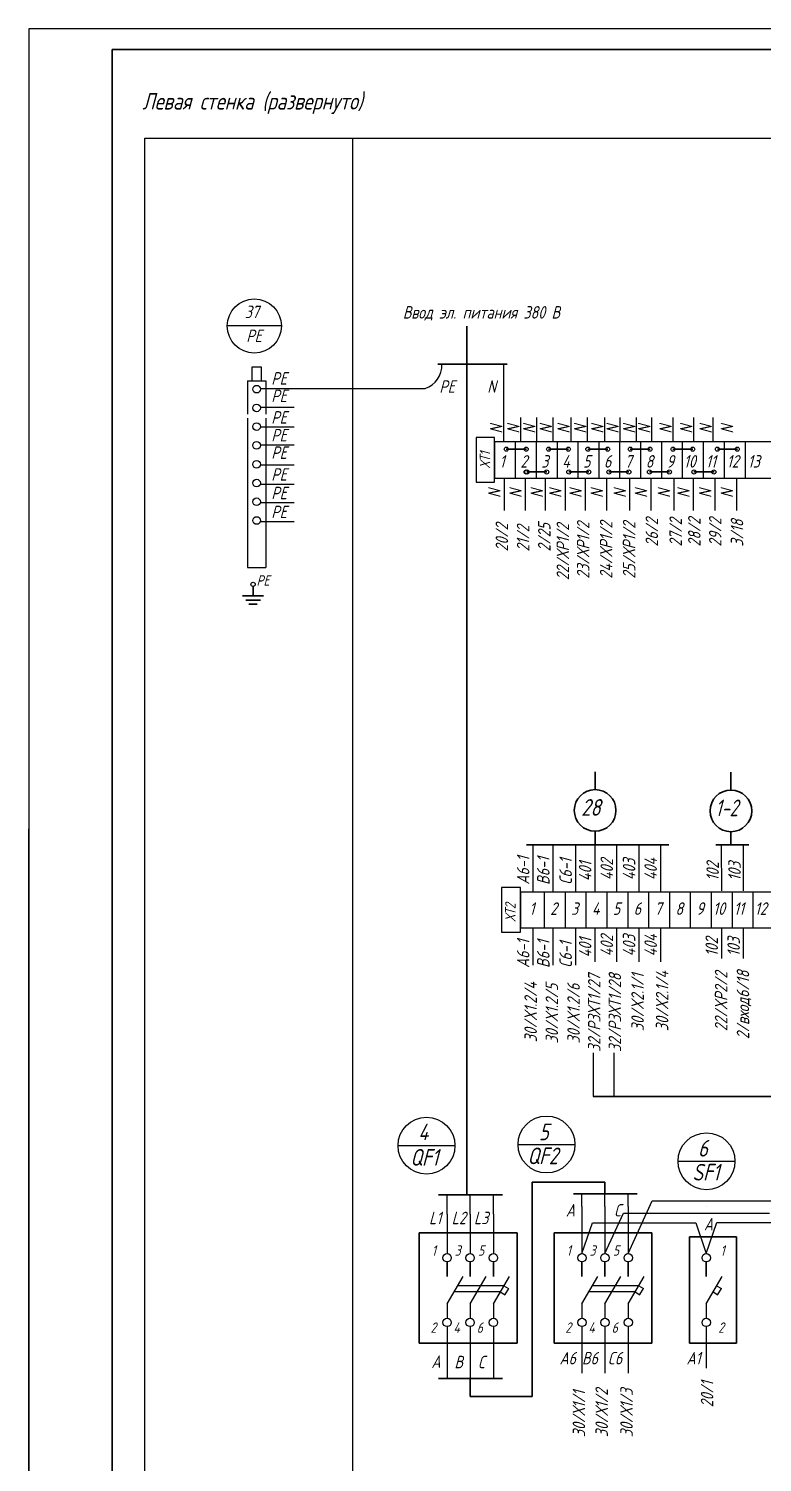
# Model space of a CAD drawing. Header units: millimetres. Extents: x 1012 to 5632, y 4 to 1530.
# Drawn here: x 2371.1 to 2547, y 272.6 to 616.5 of the extents above; entities that cross this region are included whole.
import ezdxf

# ---------------------------------------------------------------- set-up
doc = ezdxf.new("R2010")
doc.units = ezdxf.units.MM
doc.layers.add('АСУТП', color=7, linetype='Continuous')
doc.layers.add('ссылки', color=7, linetype='Continuous')
doc.styles.add('GOST тип А', font='GOST_A.TTF', dxfattribs={"oblique": 15})
doc.styles.add('ROMANC', font='GOST_A.TTF', dxfattribs={"oblique": 15, "height": 3})
doc.styles.get("Standard").update_dxf_attribs({"font": 'GOST_A.TTF', "width": 0.8, "oblique": 15, "height": 3})

msp = doc.modelspace()

# ---------------------------------------------------------------- linework, layer by layer
at = {"color": 7}
for p, q in [((3212.0535, 616.4796), (2371.0535, 616.4796)), ((2371.0535, 616.4796), (2371.0535, 4.4803)), ((2426.9139, 535.2952, -124.479), (2424.5615, 535.2952, -124.479)), ((2424.5615, 535.2952, -124.479), (2424.5615, 532.0177, -124.479)), ((2426.9139, 532.0177, -124.479), (2426.9139, 535.2952, -124.479)), ((2484.9229, 535.993, -124.479), (2484.9229, 517.3805, -124.479)), ((2423.5615, 532.0177, -124.479), (2423.5615, 528.0177, -124.479)), ((2423.5615, 532.0177, -124.479), (2427.9139, 532.0177, -124.479)), ((2423.5615, 532.0177, -124.479), (2424.5615, 532.0177, -124.479)), ((2426.6271, 530.207, -124.479), (2466.1837, 530.207, -124.479)), ((2426.9139, 532.0177, -124.479), (2427.9139, 532.0177, -124.479)), ((2427.9139, 532.0177, -124.479), (2427.9139, 528.0177, -124.479)), ((2423.5615, 528.0177, -124.479), (2423.5615, 524.0177, -124.479)), ((2427.9139, 528.0177, -124.479), (2427.9139, 524.0177, -124.479)), ((2423.5615, 523.0335, -124.479), (2423.5615, 519.0335, -124.479)), ((2426.6468, 525.6798, -124.479), (2434.7543, 525.6798, -124.479)), ((2427.9139, 523.0335, -124.479), (2427.9139, 519.0335, -124.479)), ((2489.1137, 517.4583, -124.479), (2489.1137, 523.2159, -124.479)), ((2492.9311, 517.4583, -124.479), (2492.9311, 523.2159, -124.479)), ((2496.9012, 517.4583, -124.479), (2496.9012, 523.2159, -124.479)), ((2501.1767, 517.4583, -124.479), (2501.1767, 523.2159, -124.479)), ((2505.1468, 517.4583, -124.479), (2505.1468, 523.2159, -124.479)), ((2509.2696, 517.4583, -124.479), (2509.2696, 523.2159, -124.479)), ((2512.9344, 517.4583, -124.479), (2512.9344, 523.2159, -124.479)), ((2516.8959, 517.4583, -124.479), (2516.8959, 523.2159, -124.479)), ((2520.5089, 517.4583, -124.479), (2520.5089, 523.2159, -124.479)), ((2525.6274, 517.4583, -124.479), (2525.6274, 523.2159, -124.479)), ((2530.5953, 517.4583, -124.479), (2530.5953, 523.2159, -124.479)), ((2535.2621, 517.4583, -124.479), (2535.2621, 523.2159, -124.479)), ((2423.5615, 519.5256, -124.479), (2423.5615, 487.2487, -124.479)), ((2426.6468, 520.9987, -124.479), (2434.7543, 520.9987, -124.479)), ((2427.9139, 519.5256, -124.479), (2427.9139, 487.2487, -124.479)), ((2426.6468, 516.6666, -124.479), (2434.7543, 516.6666, -124.479)), ((2478.4279, 518.4583, -124.479), (2478.4279, 507.7083, -124.479)), ((2482.7826, 518.4583, -124.479), (2478.4279, 518.4583, -124.479)), ((2478.4279, 517.4583, -124.479), (2478.4279, 508.7083, -124.479)), ((2478.4279, 517.4583, -124.479), (2478.4279, 508.7083, -124.479)), ((2478.4279, 517.4583, -124.479), (2478.4279, 508.7083, -124.479)), ((2482.7826, 507.7083, -124.479), (2482.7826, 518.4583, -124.479)), ((2482.7826, 517.4583, -124.479), (2482.7826, 508.7083, -124.479)), ((2482.7826, 517.4583, -124.479), (2537.8752, 517.4583, -124.479)), ((2487.7893, 517.4583, -124.479), (2487.7893, 508.7083, -124.479)), ((2492.7959, 517.4583, -124.479), (2492.7959, 508.7083, -124.479)), ((2497.8026, 517.4583, -124.479), (2497.8026, 508.7083, -124.479)), ((2502.8092, 517.4583, -124.479), (2502.8092, 508.7083, -124.479)), ((2507.8159, 517.4583, -124.479), (2507.8159, 508.7083, -124.479)), ((2512.8225, 517.4583, -124.479), (2512.8225, 508.7083, -124.479)), ((2517.8291, 517.4583, -124.479), (2517.8291, 508.7083, -124.479)), ((2522.8358, 517.4583, -124.479), (2522.8358, 508.7083, -124.479)), ((2527.8424, 517.4583, -124.479), (2527.8424, 508.7083, -124.479)), ((2532.8491, 517.4583, -124.479), (2532.8491, 508.7083, -124.479)), ((2537.8752, 517.4583, -124.479), (2537.8752, 508.7083, -124.479)), ((2537.8752, 517.4583, -124.479), (2537.8752, 508.7083, -124.479)), ((2537.8752, 517.4583, -124.479), (2537.8752, 508.7083, -124.479)), ((2537.8752, 517.4583, -124.479), (2537.8752, 508.7083, -124.479)), ((2537.8752, 517.4583, -124.479), (2552.9537, 517.4583, -124.479)), ((2542.9014, 517.4583, -124.479), (2542.9014, 508.7083, -124.479)), ((2542.9014, 517.4583, -124.479), (2542.9014, 508.7083, -124.479)), ((2542.9014, 517.4583, -124.479), (2542.9014, 508.7083, -124.479)), ((2542.9014, 517.4583, -124.479), (2542.9014, 508.7083, -124.479)), ((2423.5615, 509.5057, -124.479), (2423.5615, 505.5057, -124.479)), ((2426.6468, 511.8666, -124.479), (2434.7543, 511.8666, -124.479)), ((2427.9139, 509.5057, -124.479), (2427.9139, 505.5057, -124.479)), ((2423.5615, 505.5057, -124.479), (2423.5615, 501.0135, -124.479)), ((2426.6468, 507.2727, -124.479), (2434.7543, 507.2727, -124.479)), ((2427.9139, 505.5057, -124.479), (2427.9139, 501.0135, -124.479)), ((2478.4279, 507.7083, -124.479), (2482.7826, 507.7083, -124.479)), ((2482.7826, 508.7083, -124.479), (2537.8752, 508.7083, -124.479)), ((2485.1673, 500.915, -124.479), (2485.1673, 508.6549, -124.479)), ((2490.2541, 500.915, -124.479), (2490.2541, 508.6549, -124.479)), ((2495.0418, 500.915, -124.479), (2495.0418, 508.6549, -124.479)), ((2499.7919, 500.915, -124.479), (2499.7919, 508.6549, -124.479)), ((2504.6668, 500.915, -124.479), (2504.6668, 508.6549, -124.479)), ((2509.7536, 500.915, -124.479), (2509.7536, 508.6549, -124.479)), ((2515.2643, 500.915, -124.479), (2515.2643, 508.6549, -124.479)), ((2520.3511, 500.915, -124.479), (2520.3511, 508.6549, -124.479)), ((2525.8618, 500.915, -124.479), (2525.8618, 508.6549, -124.479)), ((2530.5247, 500.915, -124.479), (2530.5247, 508.6549, -124.479)), ((2535.7335, 500.915, -124.479), (2535.7335, 508.6549, -124.479)), ((2537.8752, 508.7083, -124.479), (2552.9537, 508.7083, -124.479)), ((2540.9422, 500.915, -124.479), (2540.9422, 508.6549, -124.479)), ((2426.6468, 502.8278, -124.479), (2434.7543, 502.8278, -124.479)), ((2426.6468, 498.2885, -124.479), (2434.7543, 498.2885, -124.479)), ((2423.5615, 487.2487, -124.479), (2427.9139, 487.2487, -124.479)), ((2371.0535, 4.4803), (2371.0535, 424.5449)), ((2506.9374, 420.7806, -124.479), (2506.9374, 423.9815, -124.479)), ((2492.0705, 409.4966, -124.479), (2492.0705, 420.6185, -124.479)), ((2496.9077, 409.4966, -124.479), (2496.9077, 420.8606, -124.479)), ((2502.2726, 409.4966, -124.479), (2502.2726, 420.8606, -124.479)), ((2506.9374, 409.4966, -124.479), (2506.9374, 420.7806, -124.479)), ((2512.1205, 409.4966, -124.479), (2512.1205, 420.7806, -124.479)), ((2517.4764, 409.4966, -124.479), (2517.4764, 420.7806, -124.479)), ((2522.6596, 409.4966, -124.479), (2522.6596, 420.7806, -124.479)), ((2537.3024, 409.6815, -124.479), (2537.2873, 420.7181, -124.479)), ((2537.2873, 420.7181, -124.479), (2542.5412, 420.7181, -124.479)), ((2542.5562, 409.6815, -124.479), (2542.5412, 420.7181, -124.479)), ((2484.4893, 410.4966, -124.479), (2484.4893, 399.7466, -124.479)), ((2489.0051, 410.4966, -124.479), (2484.4893, 410.4966, -124.479)), ((2489.0051, 399.7466, -124.479), (2489.0051, 410.4966, -124.479)), ((2489.0051, 409.4966, -124.479), (2489.0051, 400.7466, -124.479)), ((2489.0052, 409.4966, -124.479), (2489.0052, 400.7466, -124.479)), ((2489.0052, 409.4966, -124.479), (2632.9962, 409.4966, -124.479)), ((2494.7216, 409.4966, -124.479), (2494.7216, 400.7466, -124.479)), ((2499.7282, 409.4966, -124.479), (2499.7282, 400.7466, -124.479)), ((2504.7349, 409.4966, -124.479), (2504.7349, 400.7466, -124.479)), ((2509.7415, 409.4966, -124.479), (2509.7415, 400.7466, -124.479)), ((2514.7482, 409.4966, -124.479), (2514.7482, 400.7466, -124.479)), ((2519.7548, 409.4966, -124.479), (2519.7548, 400.7466, -124.479)), ((2524.7614, 409.4966, -124.479), (2524.7614, 400.7466, -124.479)), ((2529.7681, 409.4966, -124.479), (2529.7681, 400.7466, -124.479)), ((2534.7747, 409.4966, -124.479), (2534.7747, 400.7466, -124.479)), ((2539.7814, 409.4966, -124.479), (2539.7814, 400.7466, -124.479)), ((2544.788, 409.4966, -124.479), (2544.788, 400.7466, -124.479)), ((2484.4893, 399.7466, -124.479), (2489.0051, 399.7466, -124.479)), ((3014.8954, 400.7466, -124.479), (2489.0052, 400.7466, -124.479)), ((2492.0705, 391.8701, -124.479), (2492.0705, 400.6931, -124.479)), ((2496.9077, 391.8701, -124.479), (2496.9077, 400.6931, -124.479)), ((2502.2726, 391.8701, -124.479), (2502.2726, 400.6931, -124.479)), ((2506.9374, 392.6579, -124.479), (2506.9374, 400.6931, -124.479)), ((2512.1205, 392.6579, -124.479), (2512.1205, 400.6931, -124.479)), ((2517.4764, 392.6579, -124.479), (2517.4764, 400.6931, -124.479)), ((2522.6596, 392.6579, -124.479), (2522.6596, 400.6931, -124.479)), ((2537.3024, 393.5075, -124.479), (2537.3024, 400.6931, -124.479)), ((2542.5562, 393.5075, -124.479), (2542.5562, 400.6931, -124.479)), ((2506.5018, 370.8119), (2506.5018, 360.3728)), ((2511.4404, 370.8119), (2511.4404, 360.3728)), ((2503.7807, 333.9829, -124.479), (2503.7807, 336.993, -124.479)), ((2509.292, 333.9829, -124.479), (2509.292, 336.993, -124.479)), ((2514.8881, 333.9829, -124.479), (2514.8881, 336.993, -124.479)), ((2471.4276, 332.1396, -124.479), (2471.4276, 336.8021, -124.479)), ((2471.4276, 336.5719, -124.479), (2471.4276, 336.5719, -124.479)), ((2476.9389, 332.1396, -124.479), (2476.9389, 336.8021, -124.479)), ((2482.5349, 332.1396, -124.479), (2482.5349, 336.8021, -124.479)), ((2503.7807, 336.9262, -124.479), (2503.7807, 336.9262, -124.479)), ((2503.7807, 333.9829, -124.479), (2503.7807, 322.6916, -124.479)), ((2509.292, 333.9829, -124.479), (2509.292, 322.6916, -124.479)), ((2514.8881, 322.6916, -124.479), (2520.6343, 335.3529)), ((2514.8881, 333.9829, -124.479), (2514.8881, 322.6916, -124.479)), ((2520.6343, 335.3529), (2542.1063, 335.3529)), ((2533.5758, 333.9416, -124.479), (2533.5758, 333.9416, -124.479)), ((2542.1063, 335.3529), (2563.438, 335.3529)), ((2471.4276, 332.1396, -124.479), (2471.4276, 322.6916, -124.479)), ((2476.9389, 332.1396, -124.479), (2476.9389, 322.6916, -124.479)), ((2482.5349, 332.1396, -124.479), (2482.5349, 322.6916, -124.479)), ((2509.292, 322.6916, -124.479), (2513.7211, 332.3976)), ((2513.7211, 332.3976), (2527.0055, 332.3976)), ((2527.0055, 332.3976), (2548.7846, 332.3976)), ((2533.5758, 322.6916, -124.479), (2536.1579, 330.176)), ((2536.1579, 330.176), (2542.1529, 330.176)), ((2542.1529, 330.176), (2579.2287, 330.176)), ((2503.7807, 322.6916, -124.479), (2506.2984, 330.0608)), ((2506.2984, 330.0608), (2531.1156, 330.0608)), ((2531.1156, 330.0608), (2533.5758, 322.6916, -124.479)), ((2484.2136, 313.5104, -124.479), (2473.1063, 313.5104, -124.479)), ((2485.0614, 314.9664, -124.479), (2473.9541, 314.9664, -124.479)), ((2516.5667, 313.5104, -124.479), (2505.4594, 313.5104, -124.479)), ((2517.4146, 314.9664, -124.479), (2506.3072, 314.9664, -124.479)), ((2471.4276, 305.1916, -124.479), (2471.4276, 292.6579, -124.479)), ((2476.9389, 305.1917, -124.479), (2476.9389, 292.6579, -124.479)), ((2482.5349, 305.1916, -124.479), (2482.5349, 292.6579, -124.479)), ((2503.7807, 305.1916, -124.479), (2503.7807, 294.0467, -124.479)), ((2509.292, 305.1917, -124.479), (2509.292, 294.0467, -124.479)), ((2514.8881, 305.1916, -124.479), (2514.8881, 294.0467, -124.479))]:
    msp.add_line(p, q, dxfattribs=at)
at = {"color": 7, "lineweight": 30}
for p, q in [((2391.0535, 9.4803), (2391.0535, 611.4796)), ((2391.0535, 611.4796), (3207.0535, 611.4796)), ((2476.1904, 545.1, -124.479), (2476.1904, 336.8021, -124.479)), ((2485.8513, 535.993, -124.479), (2469.2365, 535.993, -124.479)), ((2485.6231, 515.6275), (2490.44, 515.6275)), ((2495.7479, 515.6275), (2500.5648, 515.6275)), ((2505.171, 515.6275), (2509.9879, 515.6275)), ((2515.346, 515.6275), (2520.1628, 515.6275)), ((2525.571, 515.6275), (2530.3879, 515.6275)), ((2536.2518, 515.6275), (2541.0687, 515.6275)), ((2490.5351, 510.1682), (2495.352, 510.1682)), ((2500.6098, 510.1682), (2505.4267, 510.1682)), ((2510.2334, 510.1682), (2515.0503, 510.1682)), ((2519.9573, 510.1682), (2524.7742, 510.1682)), ((2530.6381, 510.1682), (2535.4549, 510.1682)), ((2424.8858, 482.7094, -124.479), (2424.8858, 480.4175, -124.479)), ((2422.3858, 480.4175, -124.479), (2427.3858, 480.4175, -124.479)), ((2423.1358, 479.4175, -124.479), (2426.6358, 479.4175, -124.479)), ((2423.8858, 478.4175, -124.479), (2425.8858, 478.4175, -124.479)), ((2506.9374, 434.0258, -124.479), (2506.9374, 438.2758, -124.479)), ((2539.5103, 433.9137, -124.479), (2539.5103, 438.1637, -124.479)), ((2506.9374, 420.7806, -124.479), (2506.9374, 423.9815, -124.479)), ((2539.5103, 420.7557, -124.479), (2539.5103, 423.8694, -124.479)), ((2490.4715, 420.7422, -124.479), (2524.6402, 420.7422, -124.479)), ((2542.5412, 420.7181, -124.479), (2535.8819, 420.7181, -124.479)), ((2542.5412, 420.7181, -124.479), (2543.7988, 420.7181, -124.479)), ((2506.5018, 360.3728), (3016.6491, 360.3728)), ((2491.8081, 339.8392, -124.479), (2509.2963, 339.8586, -124.479)), ((2491.8081, 288.3968, -124.479), (2491.8081, 339.8392, -124.479)), ((2501.7259, 336.993), (2517.0382, 336.993)), ((2509.2963, 339.8586, -124.479), (2509.292, 336.993, -124.479)), ((2469.3728, 336.8021), (2484.6851, 336.8021)), ((2469.3728, 292.7071), (2484.6851, 292.7071)), ((2476.9389, 292.6579, -124.479), (2476.9389, 288.3968, -124.479)), ((2476.9389, 288.3968, -124.479), (2491.8081, 288.3968, -124.479))]:
    msp.add_line(p, q, dxfattribs=at)
at = {"color": 7, "linetype": 'Continuous'}
for p, q in [((2431.6861, 545.1755, -124.479), (2418.6861, 545.1755, -124.479)), ((2459.6584, 348.5894), (2473.3084, 348.5894)), ((2488.452, 348.8555), (2502.102, 348.8555)), ((2526.8335, 344.849), (2540.4835, 344.849)), ((2471.4276, 317.1916, -124.479), (2471.4276, 320.6916, -124.479)), ((2471.4276, 320.6916, -124.479), (2471.4276, 317.1916, -124.479)), ((2471.4276, 320.6916, -124.479), (2471.4276, 317.1916, -124.479)), ((2471.4276, 320.6916, -124.479), (2471.4276, 317.1916, -124.479)), ((2471.4276, 320.6916, -124.479), (2471.4276, 317.1916, -124.479)), ((2476.9389, 317.1916, -124.479), (2476.9389, 320.6916, -124.479)), ((2476.9389, 320.6916, -124.479), (2476.9389, 317.1916, -124.479)), ((2476.9389, 320.6916, -124.479), (2476.9389, 317.1916, -124.479)), ((2476.9389, 320.6916, -124.479), (2476.9389, 317.1916, -124.479)), ((2476.9389, 320.6916, -124.479), (2476.9389, 317.1916, -124.479)), ((2482.5349, 317.1916, -124.479), (2482.5349, 320.6916, -124.479)), ((2482.5349, 320.6916, -124.479), (2482.5349, 317.1916, -124.479)), ((2482.5349, 320.6916, -124.479), (2482.5349, 317.1916, -124.479)), ((2482.5349, 320.6916, -124.479), (2482.5349, 317.1916, -124.479)), ((2482.5349, 320.6916, -124.479), (2482.5349, 317.1916, -124.479)), ((2503.7807, 317.1916, -124.479), (2503.7807, 320.6916, -124.479)), ((2503.7807, 320.6916, -124.479), (2503.7807, 317.1916, -124.479)), ((2503.7807, 320.6916, -124.479), (2503.7807, 317.1916, -124.479)), ((2503.7807, 320.6916, -124.479), (2503.7807, 317.1916, -124.479)), ((2503.7807, 320.6916, -124.479), (2503.7807, 317.1916, -124.479)), ((2509.292, 317.1916, -124.479), (2509.292, 320.6916, -124.479)), ((2509.292, 320.6916, -124.479), (2509.292, 317.1916, -124.479)), ((2509.292, 320.6916, -124.479), (2509.292, 317.1916, -124.479)), ((2509.292, 320.6916, -124.479), (2509.292, 317.1916, -124.479)), ((2509.292, 320.6916, -124.479), (2509.292, 317.1916, -124.479)), ((2514.8881, 317.1916, -124.479), (2514.8881, 320.6916, -124.479)), ((2514.8881, 320.6916, -124.479), (2514.8881, 317.1916, -124.479)), ((2514.8881, 320.6916, -124.479), (2514.8881, 317.1916, -124.479)), ((2514.8881, 320.6916, -124.479), (2514.8881, 317.1916, -124.479)), ((2514.8881, 320.6916, -124.479), (2514.8881, 317.1916, -124.479)), ((2533.5758, 317.1916, -124.479), (2533.5758, 320.6916, -124.479)), ((2533.5758, 320.6916, -124.479), (2533.5758, 317.1916, -124.479)), ((2533.5758, 320.6916, -124.479), (2533.5758, 317.1916, -124.479)), ((2533.5758, 320.6916, -124.479), (2533.5758, 317.1916, -124.479)), ((2533.5758, 320.6916, -124.479), (2533.5758, 317.1916, -124.479)), ((2471.4279, 310.6282, -124.479), (2475.2606, 317.2101, -124.479)), ((2476.9392, 310.6282, -124.479), (2480.7719, 317.2101, -124.479)), ((2482.5353, 310.6282, -124.479), (2486.368, 317.2101, -124.479)), ((2503.7811, 310.6282, -124.479), (2507.6138, 317.2101, -124.479)), ((2509.2924, 310.6282, -124.479), (2513.1251, 317.2101, -124.479)), ((2514.8884, 310.6282, -124.479), (2518.7211, 317.2101, -124.479)), ((2533.5761, 310.6282, -124.479), (2537.4088, 317.2101, -124.479)), ((2484.1803, 313.5104, -124.479), (2485.3471, 312.8377, -124.479)), ((2485.0417, 314.9778, -124.479), (2486.1948, 314.3129, -124.479)), ((2485.3426, 312.8613, -124.479), (2486.204, 314.3287, -124.479)), ((2516.5335, 313.5104, -124.479), (2517.7002, 312.8377, -124.479)), ((2517.3948, 314.9778, -124.479), (2518.548, 314.3129, -124.479)), ((2517.6957, 312.8613, -124.479), (2518.5571, 314.3287, -124.479)), ((2535.2212, 313.5104, -124.479), (2536.3879, 312.8377, -124.479)), ((2536.0825, 314.9778, -124.479), (2537.2357, 314.3129, -124.479)), ((2536.3834, 312.8613, -124.479), (2537.2448, 314.3287, -124.479)), ((2471.4276, 310.6264, -124.479), (2471.4276, 307.1916, -124.479)), ((2471.4276, 310.6264, -124.479), (2471.4276, 307.1916, -124.479)), ((2471.4276, 310.6264, -124.479), (2471.4276, 307.1916, -124.479)), ((2471.4276, 310.6264, -124.479), (2471.4276, 307.1916, -124.479)), ((2476.9389, 310.6264, -124.479), (2476.9389, 307.1916, -124.479)), ((2476.9389, 310.6264, -124.479), (2476.9389, 307.1916, -124.479)), ((2476.9389, 310.6264, -124.479), (2476.9389, 307.1916, -124.479)), ((2476.9389, 310.6264, -124.479), (2476.9389, 307.1916, -124.479)), ((2482.5349, 310.6264, -124.479), (2482.5349, 307.1916, -124.479)), ((2482.5349, 310.6264, -124.479), (2482.5349, 307.1916, -124.479)), ((2482.5349, 310.6264, -124.479), (2482.5349, 307.1916, -124.479)), ((2482.5349, 310.6264, -124.479), (2482.5349, 307.1916, -124.479)), ((2503.7807, 310.6264, -124.479), (2503.7807, 307.1916, -124.479)), ((2503.7807, 310.6264, -124.479), (2503.7807, 307.1916, -124.479)), ((2503.7807, 310.6264, -124.479), (2503.7807, 307.1916, -124.479)), ((2503.7807, 310.6264, -124.479), (2503.7807, 307.1916, -124.479)), ((2509.292, 310.6264, -124.479), (2509.292, 307.1916, -124.479)), ((2509.292, 310.6264, -124.479), (2509.292, 307.1916, -124.479)), ((2509.292, 310.6264, -124.479), (2509.292, 307.1916, -124.479)), ((2509.292, 310.6264, -124.479), (2509.292, 307.1916, -124.479)), ((2514.8881, 310.6264, -124.479), (2514.8881, 307.1916, -124.479)), ((2514.8881, 310.6264, -124.479), (2514.8881, 307.1916, -124.479)), ((2514.8881, 310.6264, -124.479), (2514.8881, 307.1916, -124.479)), ((2514.8881, 310.6264, -124.479), (2514.8881, 307.1916, -124.479)), ((2533.5758, 310.6264, -124.479), (2533.5758, 307.1916, -124.479)), ((2533.5758, 310.6264, -124.479), (2533.5758, 307.1916, -124.479)), ((2533.5758, 310.6264, -124.479), (2533.5758, 307.1916, -124.479)), ((2533.5758, 310.6264, -124.479), (2533.5758, 307.1916, -124.479)), ((2533.5758, 305.1916, -124.479), (2533.5758, 295.2122, -124.479))]:
    msp.add_line(p, q, dxfattribs=at)
at = {"color": 7, "linetype": 'Continuous', "lineweight": 30}
for p, q in [((2464.7457, 327.6916, -124.479), (2488.2051, 327.6916, -124.479)), ((2464.7457, 301.1916, -124.479), (2464.7457, 327.6916, -124.479)), ((2488.2051, 327.6916, -124.479), (2488.2051, 301.1916, -124.479)), ((2497.0988, 327.6916, -124.479), (2520.5583, 327.6916, -124.479)), ((2497.0988, 301.1916, -124.479), (2497.0988, 327.6916, -124.479)), ((2520.5583, 327.6916, -124.479), (2520.5583, 301.1916, -124.479)), ((2529.5758, 326.751, -124.479), (2540.8258, 326.751, -124.479)), ((2529.5758, 301.1916, -124.479), (2529.5758, 326.751, -124.479)), ((2540.8258, 326.751, -124.479), (2540.8258, 301.1916, -124.479)), ((2488.2051, 301.1916, -124.479), (2464.7457, 301.1916, -124.479)), ((2520.5583, 301.1916, -124.479), (2497.0988, 301.1916, -124.479)), ((2540.8258, 301.1916, -124.479), (2529.5758, 301.1916, -124.479))]:
    msp.add_line(p, q, dxfattribs=at)
at = {"color": 7, "linetype": 'Continuous'}
for centre, radius in [((2425.1861, 545.1755, -124.479), 6.5), ((2466.4834, 348.5894), 6.825), ((2495.277, 348.8555), 6.825), ((2533.6585, 344.849), 6.825), ((2471.4276, 321.6916, -124.479), 1), ((2476.9389, 321.6916, -124.479), 1), ((2482.5349, 321.6916, -124.479), 1), ((2503.7807, 321.6916, -124.479), 1), ((2509.292, 321.6916, -124.479), 1), ((2514.8881, 321.6916, -124.479), 1), ((2533.5758, 321.6916, -124.479), 1), ((2471.4276, 306.1916, -124.479), 1), ((2476.9548, 306.1916, -124.479), 1), ((2482.5409, 306.1916, -124.479), 1), ((2503.7807, 306.1916, -124.479), 1), ((2509.308, 306.1916, -124.479), 1), ((2514.8941, 306.1916, -124.479), 1), ((2533.5758, 306.1916, -124.479), 1)]:
    msp.add_circle(centre, radius, dxfattribs=at)
at = {"color": 7}
for centre, radius in [((2425.7314, 530.0179, -124.479), 0.9154), ((2425.7314, 525.5258, -124.479), 0.9154), ((2425.7314, 521.0337, -124.479), 0.9154), ((2425.7314, 516.5416, -124.479), 0.9154), ((2485.6509, 515.6275), 0.497), ((2490.3938, 515.6275), 0.497), ((2495.7757, 515.6275), 0.497), ((2500.5186, 515.6275), 0.497), ((2505.1988, 515.6275), 0.497), ((2509.9417, 515.6275), 0.497), ((2515.3738, 515.6275), 0.497), ((2520.1167, 515.6275), 0.497), ((2525.5988, 515.6275), 0.497), ((2530.3418, 515.6275), 0.497), ((2536.2796, 515.6275), 0.497), ((2541.0225, 515.6275), 0.497), ((2425.7314, 511.998, -124.479), 0.9154), ((2490.3938, 510.1682), 0.497), ((2490.5629, 510.1682), 0.497), ((2495.3058, 510.1682), 0.497), ((2500.6376, 510.1682), 0.497), ((2505.3805, 510.1682), 0.497), ((2510.2612, 510.1682), 0.497), ((2515.0042, 510.1682), 0.497), ((2519.9851, 510.1682), 0.497), ((2524.728, 510.1682), 0.497), ((2530.6659, 510.1682), 0.497), ((2535.4088, 510.1682), 0.497), ((2425.7314, 507.5059, -124.479), 0.9154), ((2425.7314, 503.0138, -124.479), 0.9154), ((2425.7314, 498.5217, -124.479), 0.9154)]:
    msp.add_circle(centre, radius, dxfattribs=at)
at = {"color": 7, "lineweight": -3}
msp.add_circle((2424.8858, 483.2094, -124.479), 0.5, dxfattribs=at)
at = {"color": 7, "lineweight": 30}
for centre in [(2506.9374, 428.9815, -124.479), (2539.5103, 428.8694, -124.479)]:
    msp.add_circle(centre, 5, dxfattribs=at)
at = {"color": 7, "lineweight": -3}
msp.add_arc((2464.3232, 535.7688, -124.479), 5.8648, 288.495414, 2.19033, dxfattribs=at)
at = {"layer": 'АСУТП', "color": 7}
for p, q in [((2398.8961, 25.8547, -248.958), (2398.8961, 590.211, -248.958)), ((2398.8961, 590.211, -248.958), (3199.8195, 590.211, -248.958)), ((2448.7963, 25.8547, -248.958), (2448.7963, 590.211, -248.958))]:
    msp.add_line(p, q, dxfattribs=at)

# ---------------------------------------------------------------- texts
at = {"color": 7, "linetype": 'Continuous', "oblique": 15}
for s, height, p in [('37', 3, (2422.8978, 547.0526, -124.479)), ('PE', 3, (2423.2567, 541.3026, -124.479)), ('PE', 3, (2429.2638, 531.1002, -124.479)), ('PE', 3, (2429.2638, 526.9135, -124.479)), ('PE', 3, (2469.5769, 529.1464, -124.479)), ('N', 3, (2481.0617, 529.1464, -124.479)), ('PE', 3, (2429.2638, 521.7425, -124.479)), ('PE', 3, (2429.2638, 517.4823, -124.479)), ('PE', 3, (2429.2638, 513.2956, -124.479)), ('PE', 3, (2429.2638, 508.0585, -124.479)), ('PE', 3, (2429.2638, 503.6135, -124.479)), ('PE', 3, (2429.2638, 499.0742, -124.479)), ('PE', 2.5, (2425.7306, 482.8814, -124.479)), ('4', 4, (2464.493, 349.8828, -124.479)), ('5', 4, (2493.4537, 349.8828, -124.479)), ('QF1', 4, (2462.5876, 343.7728, -124.479)), ('QF2', 4, (2490.6883, 344.1328, -124.479)), ('6', 4, (2531.6174, 345.9675, -124.479)), ('SF1', 4, (2530.274, 340.2175, -124.479)), ('A', 3, (2499.9195, 331.5885, -124.479)), ('C', 3, (2511.4522, 331.5885, -124.479)), ('L1', 3, (2467.1074, 329.7452, -124.479)), ('L2', 3, (2472.5338, 329.7452, -124.479)), ('L3', 3, (2477.8791, 329.7452, -124.479)), ('A', 3, (2533.0436, 328.2562, -124.479)), ('1', 2.5, (2467.7507, 322.1916, -124.479)), ('3', 2.5, (2473.262, 322.1916, -124.479)), ('5', 2.5, (2478.858, 322.1916, -124.479)), ('1', 2.5, (2500.1038, 322.1916, -124.479)), ('3', 2.5, (2505.6151, 322.1916, -124.479)), ('5', 2.5, (2511.2112, 322.1916, -124.479)), ('1', 2.5, (2537.0018, 322.1916, -124.479)), ('2', 2.5, (2467.4374, 303.6916, -124.479)), ('4', 2.5, (2472.9646, 303.6916, -124.479)), ('6', 2.5, (2478.5507, 303.6916, -124.479)), ('2', 2.5, (2499.7905, 303.6916, -124.479)), ('4', 2.5, (2505.3178, 303.6916, -124.479)), ('6', 2.5, (2510.9039, 303.6916, -124.479)), ('2', 2.5, (2536.4514, 303.6916, -124.479)), ('A', 3, (2467.6621, 295.2803, -124.479)), ('B', 3, (2473.1894, 295.1835, -124.479)), ('C', 3, (2478.7755, 295.1835, -124.479)), ('A6', 3, (2498.3978, 296.12, -124.479)), ('B6', 3, (2503.7892, 296.12, -124.479)), ('C6', 3, (2509.9369, 296.12, -124.479)), ('A1', 3, (2528.8553, 296.12, -124.479))]:
    msp.add_text(s, height=height, dxfattribs=at).set_placement(p)
at = {"color": 7, "oblique": 15}
for s, p in [('Ввод эл. питания 380 В', (2460.8134, 546.9396, -124.479)), ('1', (2484.0186, 511.2019, -124.479)), ('2', (2489.0253, 511.2019, -124.479)), ('3', (2494.0319, 511.2019, -124.479)), ('4', (2499.0386, 511.2019, -124.479)), ('5', (2504.0452, 511.2019, -124.479)), ('6', (2509.0518, 511.2019, -124.479)), ('7', (2514.0585, 511.2019, -124.479)), ('8', (2519.0651, 511.2019, -124.479)), ('9', (2524.0718, 511.2019, -124.479)), ('10', (2528.1959, 511.2019, -124.479)), ('11', (2533.4947, 511.2019, -124.479)), ('12', (2538.5208, 511.2019, -124.479)), ('13', (2543.547, 511.2019, -124.479)), ('1', (2491.1584, 403.936, -124.479)), ('2', (2496.165, 403.936, -124.479)), ('3', (2501.1717, 403.936, -124.479)), ('4', (2506.1783, 403.936, -124.479)), ('5', (2511.1849, 403.936, -124.479)), ('6', (2516.1916, 403.936, -124.479)), ('7', (2521.1982, 403.936, -124.479)), ('8', (2526.2049, 403.936, -124.479)), ('9', (2531.2115, 403.936, -124.479)), ('10', (2535.2207, 403.936, -124.479)), ('11', (2540.2273, 403.936, -124.479)), ('12', (2545.2339, 403.936, -124.479))]:
    msp.add_text(s, height=3, dxfattribs=at).set_placement(p)
for s, height, p in [('N', 3, (2484.6928, 519.3499, -124.479)), ('N', 3, (2488.8156, 519.3499, -124.479)), ('N', 3, (2492.633, 519.3499, -124.479)), ('N', 3, (2496.6031, 519.3499, -124.479)), ('N', 3, (2500.8786, 519.3499, -124.479)), ('N', 3, (2504.8487, 519.3499, -124.479)), ('N', 3, (2508.9716, 519.3499, -124.479)), ('N', 3, (2512.6363, 519.3499, -124.479)), ('N', 3, (2516.5978, 519.3499, -124.479)), ('N', 3, (2520.2108, 519.3499, -124.479)), ('N', 3, (2525.3293, 519.3499, -124.479)), ('N', 3, (2530.2972, 519.3499, -124.479)), ('N', 3, (2534.964, 519.3499, -124.479)), ('N', 3, (2540.0824, 519.3499, -124.479)), ('ХТ1', 2.5, (2481.7742, 511.0284, -124.479)), ('N', 3, (2484.271, 503.9178, -124.479)), ('N', 3, (2489.3578, 503.9178, -124.479)), ('N', 3, (2494.4447, 503.9178, -124.479)), ('N', 3, (2498.8956, 503.9178, -124.479)), ('N', 3, (2503.7705, 503.9178, -124.479)), ('N', 3, (2508.8573, 503.9178, -124.479)), ('N', 3, (2514.368, 503.9178, -124.479)), ('N', 3, (2519.4548, 503.9178, -124.479)), ('N', 3, (2524.9656, 503.9178, -124.479)), ('N', 3, (2529.6285, 503.9178, -124.479)), ('N', 3, (2534.8372, 503.9178, -124.479)), ('N', 3, (2540.046, 503.9178, -124.479)), ('A6-1', 3, (2491.1743, 411.1655, -124.479)), ('B6-1', 3, (2496.0114, 411.1112, -124.479)), ('C6-1', 3, (2501.3763, 411.1112, -124.479)), ('401', 3, (2506.0411, 412.0221, -124.479)), ('402', 3, (2511.2243, 412.2642, -124.479)), ('403', 3, (2516.5802, 412.2642, -124.479)), ('404', 3, (2521.7633, 412.2642, -124.479)), ('102', 3, (2536.6252, 412.0938, -124.479)), ('103', 3, (2541.879, 412.0938, -124.479)), ('ХТ2', 2.5, (2487.8541, 402.3432, -124.479)), ('401', 3, (2506.0411, 393.7335, -124.479)), ('402', 3, (2511.2243, 393.9757, -124.479)), ('403', 3, (2516.5802, 393.9757, -124.479)), ('404', 3, (2521.7633, 393.9757, -124.479)), ('102', 3, (2536.4061, 393.9757, -124.479)), ('103', 3, (2541.66, 393.9757, -124.479)), ('A6-1', 3, (2491.1743, 391.1977, -124.479)), ('B6-1', 3, (2496.0114, 391.1977, -124.479)), ('C6-1', 3, (2501.3763, 391.1977, -124.479)), ('32/Р3ХТ1/27', 3, (2508.224, 371.0566, -248.958)), ('32/Р3ХТ1/28', 3, (2513.1766, 371.0566, -248.958))]:
    msp.add_text(s, height=height, rotation=90, dxfattribs=at).set_placement(p)
at = {"color": 7, "linetype": 'Continuous', "oblique": 15}
for s, p in [('23/ХР1/2', (2505.5656, 484.5804, -124.479)), ('24/ХР1/2', (2511.0745, 484.5804, -124.479)), ('25/ХР1/2', (2516.5835, 484.5804, -124.479)), ('26/2', (2522.0292, 492.272, -124.479)), ('27/2', (2527.7575, 492.272, -124.479)), ('28/2', (2532.2327, 492.272, -124.479)), ('29/2', (2537.2449, 492.272, -124.479)), ('3/18', (2542.4667, 492.272, -124.479)), ('20/2', (2486.0661, 491.0906, -124.479)), ('21/2', (2491.1529, 491.0906, -124.479)), ('2/25', (2496.2397, 491.0906, -124.479)), ('22/ХР1/2', (2500.6907, 484.213, -124.479)), ('30/X2.1/1', (2518.6211, 376.0443, -124.479)), ('30/X2.1/4', (2524.499, 376.0443, -124.479)), ('22/XP2/2', (2538.6493, 376.0464, -124.479)), ('2/вход6/18', (2543.9032, 374.1293, -124.479)), ('30/X1.2/4', (2492.9694, 373.3891, -124.479)), ('30/X1.2/5', (2498.0495, 373.0777, -124.479)), ('30/X1.2/6', (2503.2674, 373.0777, -124.479)), ('20/1', (2535.2885, 285.8238, -124.479)), ('30/Х1/1', (2504.5502, 278.6762, -124.479)), ('30/Х1/2', (2510.0145, 278.6762, -124.479)), ('30/Х1/3', (2515.9754, 278.6762, -124.479))]:
    msp.add_text(s, height=3, rotation=90, dxfattribs=at).set_placement(p)
at = {"color": 7, "linetype": 'Continuous', "style": 'ROMANC', "oblique": 15}
msp.add_text('28', height=4, dxfattribs=at).set_placement((2503.6083, 427.7015, -124.479))
at = {"color": 7, "linetype": 'Continuous', "style": 'ROMANC', "oblique": 15, "width": 0.9}
msp.add_text('1-2', height=4, dxfattribs=at).set_placement((2535.7713, 427.5894, -124.479))
at = {"layer": 'ссылки', "color": 7, "style": 'GOST тип А', "oblique": 15}
msp.add_text('Левая стенка (развернуто)', height=4, dxfattribs=at).set_placement((2398.3383, 597.0825, -124.479))

doc.saveas('drawing.dxf')
